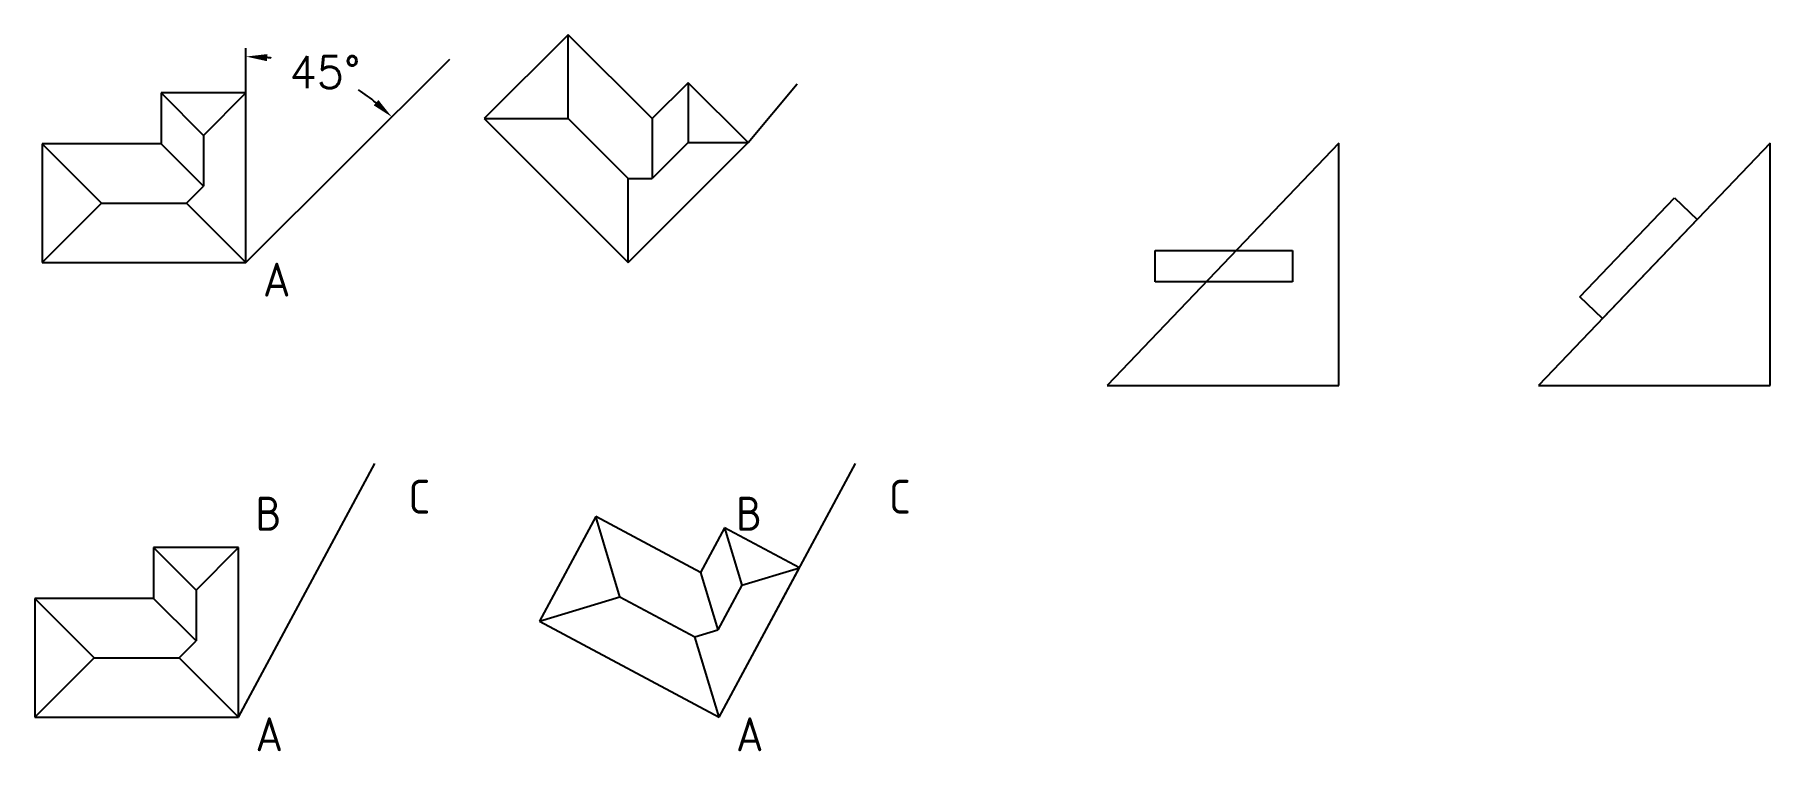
# Model space of a CAD drawing. Extents: x 22 to 840, y -52 to 285.
import ezdxf

# ---------------------------------------------------------------- set-up
doc = ezdxf.new("R2010")
doc.units = 0
doc.header["$LTSCALE"] = 6
doc.layers.get('Defpoints').update_dxf_attribs({"linetype": 'CONTINUOUS'})
doc.layers.add('LAYER1', color=7, linetype='CONTINUOUS')
doc.layers.add('LAYER9', color=1, linetype='CONTINUOUS')
doc.styles.add('ISOCPX', font='isocp.shx')
doc.styles.get("Standard").update_dxf_attribs({"font": 'txt.shx'})
doc.dimstyles.get("Standard").update_dxf_attribs({"dimtxt": 0.18, "dimasz": 0.18, "dimexe": 0.18, "dimexo": 0.0625, "dimgap": 0.09, "dimtad": 0, "dimtih": 1, "dimtoh": 1, "dimdec": 4, "dimzin": 0, "dimdsep": 46, "dimtxsty": 'Standard', "dimcen": 0.09, "dimadec": 0, "dimazin": 0, "dimtfac": 1, "dimtdec": 4, "dimtofl": 0, "dimtmove": 0, "dimatfit": 3, "dimfxl": 0, "dimtolj": 1, "dimtzin": 0, "dimarcsym": 0})

# ---------------------------------------------------------------- blocks, each defined once
blk = doc.blocks.new('*D0')
at = {"layer": 'Defpoints', "color": 0, "ltscale": 0.35}
for p in [(218, 274), (170.58, 262.14), (122, 258), (122, 178), (122, 178)]:
    blk.add_point(p, dxfattribs=at)
at = {"layer": 'LAYER9', "color": 0, "lineweight": -2, "ltscale": 0.35}
blk.add_line((122, 258), (122, 279.16), dxfattribs=at)
for start, end in [(82.98291, 84.10042), (50.89958, 56.99541)]:
    blk.add_arc((122, 178), 97.16, start, end, dxfattribs=at)
at = {"layer": 'LAYER9', "color": 0, "ltscale": 0.35}
for points in [[(131.9, 272.98), (132.07, 276.31), (122, 275.16)], [(184.39, 254.64), (182.16, 252.16), (190.7, 246.7)]]:
    blk.add_solid(points, dxfattribs=at)
at = {"layer": 'LAYER9', "color": 0, "ltscale": 0.35, "insert": (159.18, 267.77), "char_height": 15, "attachment_point": 5}
blk.add_mtext('\\A1;45°', dxfattribs=at)

msp = doc.modelspace()

# ---------------------------------------------------------------- linework, layer by layer
at = {"layer": 'LAYER1', "ltscale": 0.35}
for p, q in [((273.71573, 285.48023), (234.11775, 245.88225)), ((313.31371, 245.88225), (273.71573, 285.48023)), ((273.71573, 245.88225), (273.71573, 285.48023)), ((330.28427, 262.85281), (313.31371, 245.88225)), ((330.28427, 262.85281), (330.28427, 234.56854)), ((358.56854, 234.56854), (330.28427, 262.85281)), ((122, 258), (82, 258)), ((82, 258), (82, 234)), ((82, 258), (102, 238)), ((102, 238), (122, 258)), ((122, 178), (122, 258)), ((234.11775, 245.88225), (273.71573, 245.88225)), ((234.11775, 245.88225), (302, 178)), ((273.71573, 245.88225), (302, 217.59798)), ((313.31371, 245.88225), (313.31371, 217.59798)), ((102, 238), (102, 214)), ((54, 206), (26, 234)), ((26, 234), (26, 178)), ((82, 234), (26, 234)), ((82, 234), (102, 214)), ((302, 178), (358.56854, 234.56854)), ((330.28427, 234.56854), (313.31371, 217.59798)), ((330.28427, 234.56854), (358.56854, 234.56854)), ((636.66587, 234.34769), (527.56083, 120.0991)), ((636.66587, 120.0991), (636.66587, 234.34769)), ((839.90731, 234.34769), (730.80227, 120.0991)), ((839.90731, 120.0991), (839.90731, 234.34769)), ((94, 206), (102, 214)), ((302, 178), (302, 217.59798)), ((302, 217.59798), (313.31371, 217.59798)), ((26, 178), (54, 206)), ((54, 206), (94, 206)), ((122, 178), (94, 206)), ((750.18195, 161.85966), (794.7905, 208.57121)), ((794.7905, 208.57121), (805.51276, 198.33168)), ((805.51276, 198.33168), (760.9042, 151.62013)), ((550.25468, 183.76435), (614.84487, 183.76435)), ((550.25468, 168.93819), (550.25468, 183.76435)), ((614.84487, 183.76435), (614.84487, 168.93819)), ((26, 178), (122, 178)), ((614.84487, 168.93819), (550.25468, 168.93819)), ((760.9042, 151.62013), (750.18195, 161.85966)), ((527.56083, 120.0991), (636.66587, 120.0991)), ((730.80227, 120.0991), (839.90731, 120.0991)), ((286.69364, 58.38028), (260.21233, 9.03719)), ((298.12453, 20.46808), (286.69364, 58.38028)), ((336.03673, 31.89897), (286.69364, 58.38028)), ((347.38586, 53.04601), (336.03673, 31.89897)), ((347.38586, 53.04601), (355.55078, 25.96587)), ((382.63092, 34.13079), (347.38586, 53.04601)), ((78.4979, 43.64066), (98.4979, 23.64066)), ((78.4979, 43.64066), (78.4979, 19.64066)), ((118.4979, 43.64066), (78.4979, 43.64066)), ((98.4979, 23.64066), (118.4979, 43.64066)), ((118.4979, -36.35934), (118.4979, 43.64066)), ((344.80048, -36.35934), (382.63092, 34.13079)), ((355.55078, 25.96587), (382.63092, 34.13079)), ((336.03673, 31.89897), (344.20165, 4.81883)), ((355.55078, 25.96587), (344.20165, 4.81883)), ((22.4979, 19.64066), (22.4979, -36.35934)), ((78.4979, 19.64066), (22.4979, 19.64066)), ((50.4979, -8.35934), (22.4979, 19.64066)), ((78.4979, 19.64066), (98.4979, -0.35934)), ((98.4979, 23.64066), (98.4979, -0.35934)), ((260.21233, 9.03719), (298.12453, 20.46808)), ((298.12453, 20.46808), (333.36959, 1.55286)), ((260.21233, 9.03719), (344.80048, -36.35934)), ((333.36959, 1.55286), (344.20165, 4.81883)), ((344.80048, -36.35934), (333.36959, 1.55286)), ((90.4979, -8.35934), (98.4979, -0.35934)), ((22.4979, -36.35934), (50.4979, -8.35934)), ((50.4979, -8.35934), (90.4979, -8.35934)), ((118.4979, -36.35934), (90.4979, -8.35934)), ((22.4979, -36.35934), (118.4979, -36.35934))]:
    msp.add_line(p, q, dxfattribs=at)
at = {"layer": 'LAYER9', "color": 1, "ltscale": 0.35}
for p, q in [((122, 178), (218, 274)), ((118.4979, -36.35934), (182.69829, 83.26637)), ((344.80048, -36.35934), (409.00087, 83.26637))]:
    msp.add_line(p, q, dxfattribs=at)
at = {"layer": 'LAYER9', "ltscale": 0.35}
for p, q in [((358.56854, 234.56854), (381.6331, 262.33551)), ((302, 178), (358.56854, 234.56854))]:
    msp.add_line(p, q, dxfattribs=at)

# ---------------------------------------------------------------- texts
at = {"layer": 'LAYER1', "color": 1, "ltscale": 0.35, "style": 'ISOCPX'}
for p in [(126.4979, -52.35934), (352.80048, -52.35934)]:
    msp.add_text('A', height=16, dxfattribs=at).set_placement(p)
at = {"layer": 'LAYER9', "color": 1, "ltscale": 0.35, "style": 'ISOCPX'}
for s, p in [('A', (130, 162)), ('C', (198.4979, 59.64066)), ('C', (424.80048, 59.64066)), ('B', (126.4979, 51.64066)), ('B', (352.80048, 51.64066))]:
    msp.add_text(s, height=16, dxfattribs=at).set_placement(p)

# ---------------------------------------------------------------- dimensions: what is measured, and where the dimension line sits
at = {"layer": 'LAYER9', "ltscale": 0.35}
dim = msp.add_angular_dim_2l(base=(170.58062, 262.1441), line1=((122, 178), (218, 274)), line2=((122, 178), (122, 258)), text='45%%d', dimstyle='Standard', override={"dimtxt": 15, "dimasz": 10, "dimexe": 4, "dimexo": 0, "dimgap": 0.625, "dimtad": 1, "dimzin": 8, "dimlunit": 6, "dimcen": 2.5, "dimtofl": 1}, dxfattribs=at)
dim.commit()
dim.dimension.update_dxf_attribs({"geometry": '*D0', "text_midpoint": (159.182, 267.76528)})

doc.saveas('drawing.dxf')
